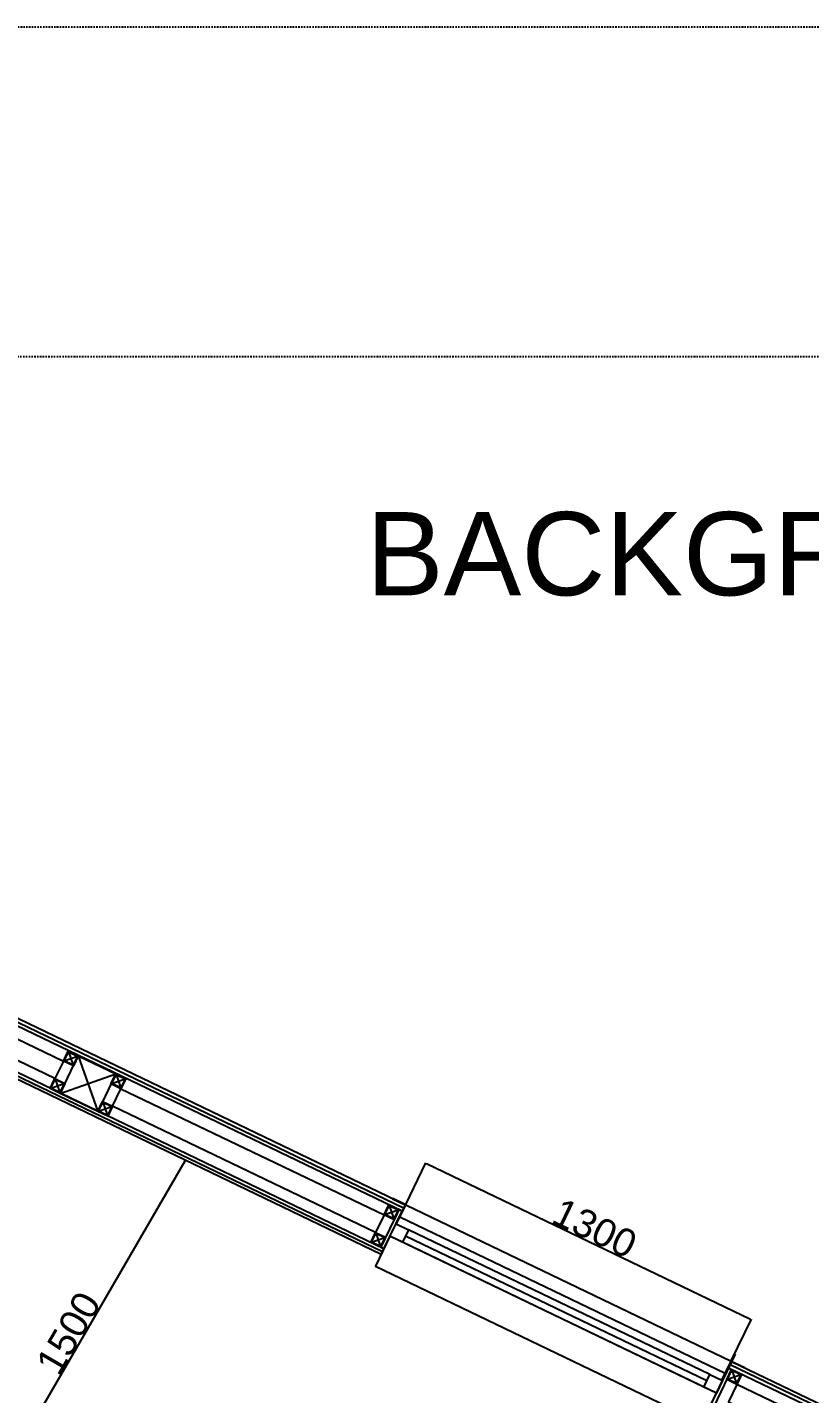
# Model space of a CAD drawing. Header units: millimetres. Extents: x -44968 to 8528, y -5302 to 23637.
# Drawn here: x -39226 to -36409, y 363 to 5283 of the extents above; entities that cross this region are included whole.
import ezdxf

# ---------------------------------------------------------------- set-up
doc = ezdxf.new("R2010")
doc.units = ezdxf.units.MM
doc.linetypes.add('DASHDOT', pattern=[1, 0.5, -0.25, 0, -0.25])
doc.layers.get('Defpoints').update_dxf_attribs({"color": 250})
for name, color, linetype in [('Dim_YOO', 170, 'Continuous'), ('Elev_3_YOO', 25, 'Continuous'), ('Gypsum_YOO', 151, 'Continuous'), ('Metal_Sect_YOO', 72, 'Continuous'), ('Note_YOO', 230, 'Continuous'), ('Profile_YOO', 154, 'Continuous'), ('Section_Tech_YOO', 201, 'DASHDOT'), ('Stone_Sect_YOO', 34, 'Continuous'), ('Struc_Steel_YOO', 70, 'Continuous'), ('Wndw_YOO', 135, 'Continuous')]:
    doc.layers.add(name, color=color, linetype=linetype)
doc.styles.get("Standard").update_dxf_attribs({"font": 'arial.ttf'})
doc.styles.add('YOO500', font='arial.ttf', dxfattribs={"height": 1000})
doc.dimstyles.new('ISO-25', dxfattribs={"dimtxt": 2.5, "dimasz": 2.5, "dimexe": 1.25, "dimexo": 0.625, "dimtad": 1, "dimtxsty": 'Standard', "dimcen": 2.5, "dimadec": 0, "dimazin": 0, "dimtfac": 1, "dimtmove": 0, "dimatfit": 3, "dimfxl": 1, "dimarcsym": 0})

# ---------------------------------------------------------------- blocks, each defined once
blk = doc.blocks.new('15x15Kolom_')
at = {"ltscale": 500}
blk.add_lwpolyline([(-75, 75), (75, 75), (75, -75), (-75, -75), (-75, 75)], close=True, dxfattribs=at)
for points in [[(-75, -75), (75, 75)], [(-75, 75), (75, -75)]]:
    blk.add_lwpolyline(points, dxfattribs=at)
blk = doc.blocks.new('40x40KutuProfil')
at = {"linetype": 'ByBlock', "lineweight": -2}
for p, q in [((18, 18), (-18, -18)), ((18, -18), (-18, 18))]:
    blk.add_line(p, q, dxfattribs=at)
for points in [[(-20, 20), (-20, -20), (20, -20), (20, 20)], [(-18, 18), (-18, -18), (18, -18), (18, 18)]]:
    blk.add_lwpolyline(points, close=True, dxfattribs=at)
blk = doc.blocks.new('*D452')
at = {"layer": 'Defpoints', "color": 0, "transparency": 16777216}
for p in [(-37863.1, 1043), (-36619.3, 630), (-36691.3, 480.1)]:
    blk.add_point(p, dxfattribs=at)
at = {"layer": 'Dim_YOO', "color": 0, "lineweight": -2, "transparency": 16777216}
for p, q in [((-37862.9, 1043.6), (-37790.6, 1194.1)), ((-37788.8, 1191.9), (-36621.5, 631.1)), ((-36691.1, 480.6), (-36618.7, 631.2))]:
    blk.add_line(p, q, dxfattribs=at)
at = {"layer": 'Dim_YOO', "color": 0, "transparency": 16777216}
for points in [[(-37788.7, 1192.2), (-37789, 1191.5), (-37791.1, 1193)], [(-36621.4, 631.5), (-36621.7, 630.7), (-36619.3, 630)]]:
    blk.add_solid(points, dxfattribs=at)
at = {"layer": 'Dim_YOO', "color": 0, "transparency": 16777216, "insert": (-37182.8, 958.1), "char_height": 100, "attachment_point": 5, "rotation": 334.3409}
blk.add_mtext('1300', dxfattribs=at)
blk = doc.blocks.new('*D450')
at = {"layer": 'Defpoints', "color": 0, "transparency": 16777216}
for p in [(-38660.9, 1206.2), (-38655.7, 1203.2), (-39413.9, -91)]:
    blk.add_point(p, dxfattribs=at)
at = {"layer": 'Dim_YOO', "color": 0, "lineweight": -2, "transparency": 16777216}
for p, q in [((-39407.5, -91.9), (-38657, 1201.1)), ((-38660.4, 1205.9), (-38654.7, 1202.6)), ((-39413.4, -91.4), (-39407.7, -94.7))]:
    blk.add_line(p, q, dxfattribs=at)
at = {"layer": 'Dim_YOO', "color": 0, "transparency": 16777216}
for points in [[(-38657.4, 1201.3), (-38656.6, 1200.9), (-38655.7, 1203.2)], [(-39407.9, -91.7), (-39407.2, -92.1), (-39408.8, -94)]]:
    blk.add_solid(points, dxfattribs=at)
at = {"layer": 'Dim_YOO', "color": 0, "transparency": 16777216, "insert": (-39077, 580.5), "char_height": 100, "attachment_point": 5, "rotation": 59.8658}
blk.add_mtext('1500', dxfattribs=at)

msp = doc.modelspace()

# ---------------------------------------------------------------- linework, layer by layer
at = {"layer": 'Elev_3_YOO', "ltscale": 500}
msp.add_lwpolyline([(-36796.47994, 256.56697), (-36744.51811, 364.73336), (-37919.92624, 929.38524), (-37971.88806, 821.21884)], close=True, dxfattribs=at)
at = {"layer": 'Gypsum_YOO', "ltscale": 500}
for p, q in [((-37865.79933, 1042.05856), (-37876.62471, 1019.5239)), ((-37952.40238, 861.78124), (-37941.577, 884.31591)), ((-36701.21659, 454.87202), (-36690.39121, 477.40668))]:
    msp.add_line(p, q, dxfattribs=at)
for points in [[(-37871.21202, 1030.79123), (-41155.71837, 2610.84876)], [(-37865.79933, 1042.05856), (-41150.30568, 2622.11609)], [(-37876.62471, 1019.5239), (-41161.13106, 2599.58143)], [(-37941.577, 884.31591), (-41226.08335, 2464.37344)], [(-37946.98969, 873.04857), (-41231.49604, 2453.10611)], [(-34759.65824, -478.46117), (-36701.21659, 454.87202)], [(-34754.24439, -467.19141), (-36695.8039, 466.13935)], [(-35233.04049, -223.15694), (-36690.39121, 477.40668)]]:
    msp.add_lwpolyline(points, dxfattribs=at)
at = {"layer": 'Gypsum_YOO', "color": 3, "ltscale": 500}
msp.add_lwpolyline([(-37951.32758, 864.03843), (-41235.83393, 2444.09596)], dxfattribs=at)
at = {"layer": 'Gypsum_YOO', "ltscale": 500}
for points in [[(-37876.62471, 1019.5239), (-37887.89204, 1024.93659), (-37952.84433, 889.7286), (-37941.577, 884.31591)], [(-36766.16887, 319.66403), (-36701.21659, 454.87202), (-36689.94926, 449.45933), (-36754.90154, 314.25134)]]:
    msp.add_lwpolyline(points, close=True, dxfattribs=at)
at = {"layer": 'Metal_Sect_YOO', "ltscale": 500}
for points in [[(-37896.4727, 973.58853), (-37863.13053, 1042.9953), (-37910.00263, 1065.5121), (-37910.86866, 1063.70932), (-37865.79933, 1042.05856), (-37898.27547, 974.45457)], [(-37863.13053, 1042.9953), (-36691.32795, 480.07549), (-36712.97871, 435.00616), (-37884.78129, 997.92597)], [(-36724.67012, 410.66872), (-36691.32795, 480.07549), (-36644.45585, 457.55869), (-36645.32188, 455.75592), (-36690.39121, 477.40668), (-36722.86735, 409.80269)]]:
    msp.add_lwpolyline(points, close=True, dxfattribs=at)
at = {"layer": 'Profile_YOO'}
for points in [[(-39126.14222, 1497.18963), (-41161.43994, 2477.6956), (-41131.12887, 2540.79266), (-39095.83115, 1560.2867)], [(-37971.57918, 943.10467), (-38918.8233, 1397.59613), (-38888.51223, 1460.69319), (-37941.26812, 1006.20173)]]:
    msp.add_lwpolyline(points, close=True, dxfattribs=at)
msp.add_lwpolyline([(-35610.0177, -114.11885), (-36671.2144, 396.08325), (-36701.52547, 332.98619), (-35640.32098, -177.19969)], dxfattribs=at)
at = {"layer": 'Section_Tech_YOO', "ltscale": 10}
for points in [[(-44967.87542, -5302.40722), (8528.11256, -5302.40722), (8528.11256, 5282.59294), (-44967.87542, 5282.59294)], [(-34182.86452, 4097.53635), (-34182.86452, -4546.7592), (-43947.45853, -4546.7592), (-43947.45853, 4097.53635)]]:
    msp.add_lwpolyline(points, close=True, dxfattribs=at)
at = {"layer": 'Stone_Sect_YOO', "ltscale": 500}
msp.add_lwpolyline([(-36677.40075, 504.44828), (-36690.39121, 477.40668)], dxfattribs=at)
at = {"layer": 'Wndw_YOO', "ltscale": 500}
for p, q in [((-36767.93668, 431.45345), (-37853.20614, 952.8038)), ((-36789.58744, 386.38412), (-37874.85691, 907.73447)), ((-36778.76206, 408.91878), (-37864.03152, 930.26914))]:
    msp.add_line(p, q, dxfattribs=at)
for points in [[(-37853.20614, 952.8038), (-37874.85691, 907.73447), (-37919.92624, 929.38524), (-37898.27547, 974.45457)], [(-36722.86735, 409.80269), (-36744.51811, 364.73336), (-36789.58744, 386.38412), (-36767.93668, 431.45345)]]:
    msp.add_lwpolyline(points, close=True, dxfattribs=at)

# ---------------------------------------------------------------- block references
at = {"layer": 'Profile_YOO', "xscale": -1, "rotation": 334.3409321292068}
for p in [(-39069.14311, 1569.65412), (-39116.77479, 1470.5016), (-38897.87966, 1487.38123), (-38945.51134, 1388.2287), (-37914.58008, 1015.56916), (-37962.21176, 916.41663), (-36680.58183, 422.77129)]:
    msp.add_blockref('40x40KutuProfil', p, dxfattribs=at)
at = {"layer": 'Struc_Steel_YOO', "rotation": 334.3409321291512}
msp.add_blockref('15x15Kolom_', (-39007.32722, 1478.94141), dxfattribs=at)

# ---------------------------------------------------------------- texts
at = {"layer": 'Note_YOO', "insert": (-38006.20985, 3537.27464), "char_height": 300, "attachment_point": 1, "style": 'YOO500'}
msp.add_mtext_dynamic_manual_height_columns('{\\C1;BACKGROUND}', width=3245.6852153, gutter_width=1000, heights=[0], dxfattribs=at)

# ---------------------------------------------------------------- dimensions: what is measured, and where the dimension line sits
at = {"layer": 'Dim_YOO'}
for p1, p2, distance, picture, middle in [((-39413.93683, -91.04512), (-38660.8967, 1206.23009), -5.95465, '*D450', (-39076.9644, 580.54903)), ((-37863.13053, 1042.9953), (-36691.32795, 480.07549), 166.36099, '*D452', (-37182.7984, 958.10744))]:
    dim = msp.add_aligned_dim(p1=p1, p2=p2, distance=distance, dimstyle='ISO-25', override={"dimtxt": 100}, dxfattribs=at)
    dim.commit()
    dim.dimension.update_dxf_attribs({"geometry": picture, "text_midpoint": middle})

doc.saveas('drawing.dxf')
